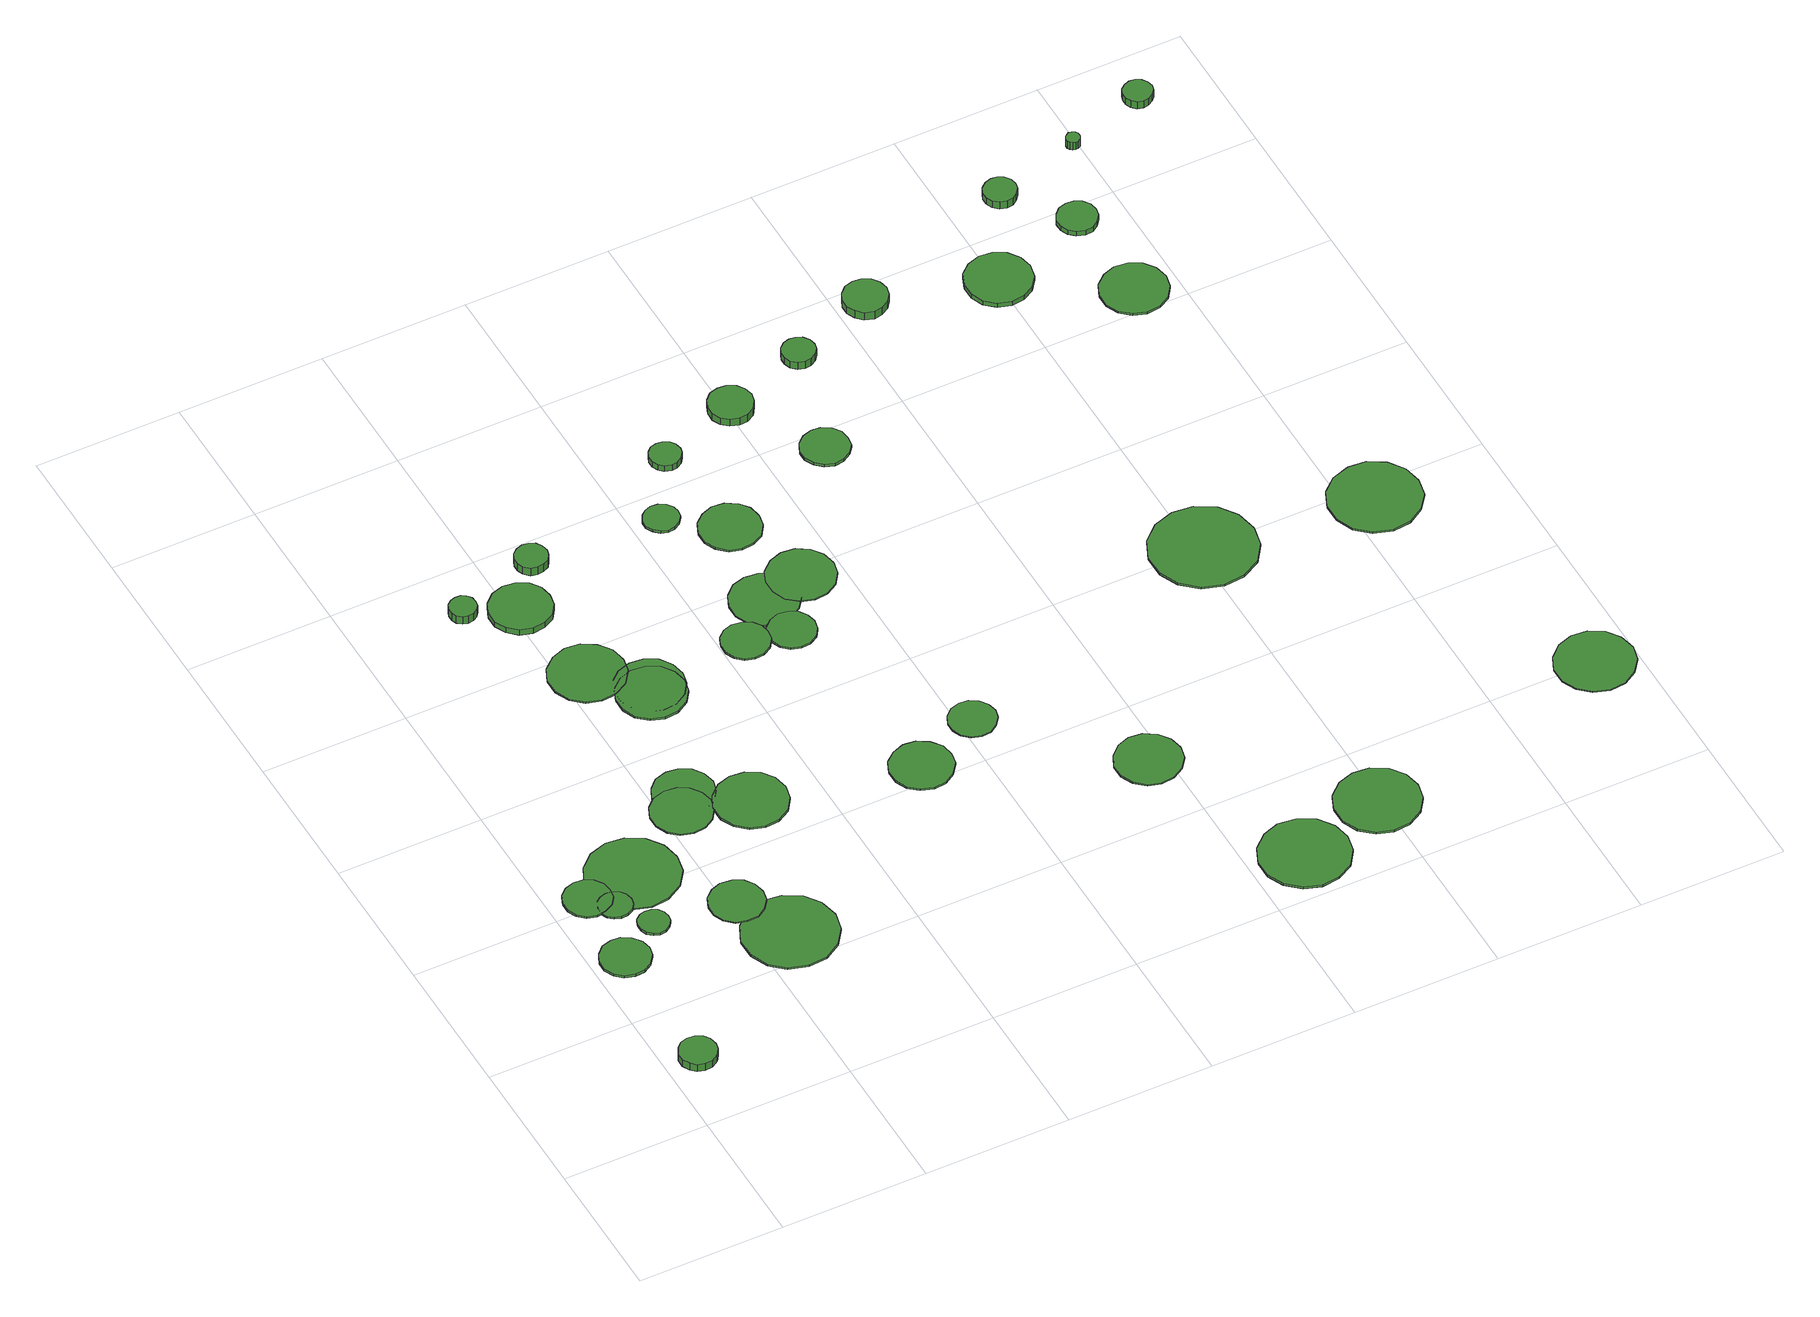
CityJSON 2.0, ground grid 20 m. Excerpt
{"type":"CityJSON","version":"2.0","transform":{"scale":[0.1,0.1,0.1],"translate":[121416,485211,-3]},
"CityObjects":{
"tree1":{"type":"SolitaryVegetationObject","attributes":{"function":"something"},"geometry":[{"type":"MultiSurface","lod":"1","boundaries":[[[0,1,2,3,4,5,6,7,8,9,10,11,12,13,14]],[[15,16,17,18,19,20,21,22,23,24,25,26,27,28,29]],[[0,29,28,1]],[[1,28,27,2]],[[2,27,26,3]],[[3,26,25,4]],[[4,25,24,5]],[[5,24,23,6]],[[6,23,22,7]],[[7,22,21,8]],[[8,21,20,9]],[[9,20,19,10]],[[10,19,18,11]],[[11,18,17,12]],[[12,17,16,13]],[[13,16,15,14]],[[14,15,29,0]]]}]},
"tree2":{"type":"SolitaryVegetationObject","attributes":{"function":"something"},"geometry":[{"type":"MultiSurface","lod":"1","boundaries":[[[30,31,32,33,34,35,36,37,38,39,40,41,42,43,44]],[[45,46,47,48,49,50,51,52,53,54,55,56,57,58,59]],[[30,59,58,31]],[[31,58,57,32]],[[32,57,56,33]],[[33,56,55,34]],[[34,55,54,35]],[[35,54,53,36]],[[36,53,52,37]],[[37,52,51,38]],[[38,51,50,39]],[[39,50,49,40]],[[40,49,48,41]],[[41,48,47,42]],[[42,47,46,43]],[[43,46,45,44]],[[44,45,59,30]]]}]},
"tree3":{"type":"SolitaryVegetationObject","attributes":{"function":"something"},"geometry":[{"type":"MultiSurface","lod":"1","boundaries":[[[60,61,62,63,64,65,66,67,68,69,70,71,72,73,74]],[[75,76,77,78,79,80,81,82,83,84,85,86,87,88,89]],[[60,89,88,61]],[[61,88,87,62]],[[62,87,86,63]],[[63,86,85,64]],[[64,85,84,65]],[[65,84,83,66]],[[66,83,82,67]],[[67,82,81,68]],[[68,81,80,69]],[[69,80,79,70]],[[70,79,78,71]],[[71,78,77,72]],[[72,77,76,73]],[[73,76,75,74]],[[74,75,89,60]]]}]},
"tree4":{"type":"SolitaryVegetationObject","attributes":{"function":"something"},"geometry":[{"type":"MultiSurface","lod":"1","boundaries":[[[90,91,92,93,94,95,96,97,98,99,100,101,102,103,104]],[[105,106,107,108,109,110,111,112,113,114,115,116,117,118,119]],[[90,119,118,91]],[[91,118,117,92]],[[92,117,116,93]],[[93,116,115,94]],[[94,115,114,95]],[[95,114,113,96]],[[96,113,112,97]],[[97,112,111,98]],[[98,111,110,99]],[[99,110,109,100]],[[100,109,108,101]],[[101,108,107,102]],[[102,107,106,103]],[[103,106,105,104]],[[104,105,119,90]]]}]},
"tree5":{"type":"SolitaryVegetationObject","attributes":{"function":"something"},"geometry":[{"type":"MultiSurface","lod":"1","boundaries":[[[120,121,122,123,124,125,126,127,128,129,130,131,132,133,134]],[[135,136,137,138,139,140,141,142,143,144,145,146,147,148,149]],[[120,149,148,121]],[[121,148,147,122]],[[122,147,146,123]],[[123,146,145,124]],[[124,145,144,125]],[[125,144,143,126]],[[126,143,142,127]],[[127,142,141,128]],[[128,141,140,129]],[[129,140,139,130]],[[130,139,138,131]],[[131,138,137,132]],[[132,137,136,133]],[[133,136,135,134]],[[134,135,149,120]]]}]},
"tree6":{"type":"SolitaryVegetationObject","attributes":{"function":"something"},"geometry":[{"type":"MultiSurface","lod":"1","boundaries":[[[150,151,152,153,154,155,156,157,158,159,160,161,162,163,164]],[[165,166,167,168,169,170,171,172,173,174,175,176,177,178,179]],[[150,179,178,151]],[[151,178,177,152]],[[152,177,176,153]],[[153,176,175,154]],[[154,175,174,155]],[[155,174,173,156]],[[156,173,172,157]],[[157,172,171,158]],[[158,171,170,159]],[[159,170,169,160]],[[160,169,168,161]],[[161,168,167,162]],[[162,167,166,163]],[[163,166,165,164]],[[164,165,179,150]]]}]},
"tree7":{"type":"SolitaryVegetationObject","attributes":{"function":"something"},"geometry":[{"type":"MultiSurface","lod":"1","boundaries":[[[180,181,182,183,184,185,186,187,188,189,190,191,192,193,194]],[[195,196,197,198,199,200,201,202,203,204,205,206,207,208,209]],[[180,209,208,181]],[[181,208,207,182]],[[182,207,206,183]],[[183,206,205,184]],[[184,205,204,185]],[[185,204,203,186]],[[186,203,202,187]],[[187,202,201,188]],[[188,201,200,189]],[[189,200,199,190]],[[190,199,198,191]],[[191,198,197,192]],[[192,197,196,193]],[[193,196,195,194]],[[194,195,209,180]]]}]},
"tree8":{"type":"SolitaryVegetationObject","attributes":{"function":"something"},"geometry":[{"type":"MultiSurface","lod":"1","boundaries":[[[210,211,212,213,214,215,216,217,218,219,220,221,222,223,224]],[[225,226,227,228,229,230,231,232,233,234,235,236,237,238,239]],[[210,239,238,211]],[[211,238,237,212]],[[212,237,236,213]],[[213,236,235,214]],[[214,235,234,215]],[[215,234,233,216]],[[216,233,232,217]],[[217,232,231,218]],[[218,231,230,219]],[[219,230,229,220]],[[220,229,228,221]],[[221,228,227,222]],[[222,227,226,223]],[[223,226,225,224]],[[224,225,239,210]]]}]},
"tree9":{"type":"SolitaryVegetationObject","attributes":{"function":"something"},"geometry":[{"type":"MultiSurface","lod":"1","boundaries":[[[240,241,242,243,244,245,246,247,248,249,250,251,252,253,254]],[[255,256,257,258,259,260,261,262,263,264,265,266,267,268,269]],[[240,269,268,241]],[[241,268,267,242]],[[242,267,266,243]],[[243,266,265,244]],[[244,265,264,245]],[[245,264,263,246]],[[246,263,262,247]],[[247,262,261,248]],[[248,261,260,249]],[[249,260,259,250]],[[250,259,258,251]],[[251,258,257,252]],[[252,257,256,253]],[[253,256,255,254]],[[254,255,269,240]]]}]},
"tree10":{"type":"SolitaryVegetationObject","attributes":{"function":"something"},"geometry":[{"type":"MultiSurface","lod":"1","boundaries":[[[270,271,272,273,274,275,276,277,278,279,280,281,282,283,284]],[[285,286,287,288,289,290,291,292,293,294,295,296,297,298,299]],[[270,299,298,271]],[[271,298,297,272]],[[272,297,296,273]],[[273,296,295,274]],[[274,295,294,275]],[[275,294,293,276]],[[276,293,292,277]],[[277,292,291,278]],[[278,291,290,279]],[[279,290,289,280]],[[280,289,288,281]],[[281,288,287,282]],[[282,287,286,283]],[[283,286,285,284]],[[284,285,299,270]]]}]},
"tree11":{"type":"SolitaryVegetationObject","attributes":{"function":"something"},"geometry":[{"type":"MultiSurface","lod":"1","boundaries":[[[300,301,302,303,304,305,306,307,308,309,310,311,312,313,314]],[[315,316,317,318,319,320,321,322,323,324,325,326,327,328,329]],[[300,329,328,301]],[[301,328,327,302]],[[302,327,326,303]],[[303,326,325,304]],[[304,325,324,305]],[[305,324,323,306]],[[306,323,322,307]],[[307,322,321,308]],[[308,321,320,309]],[[309,320,319,310]],[[310,319,318,311]],[[311,318,317,312]],[[312,317,316,313]],[[313,316,315,314]],[[314,315,329,300]]]}]},
"tree12":{"type":"SolitaryVegetationObject","attributes":{"function":"something"},"geometry":[{"type":"MultiSurface","lod":"1","boundaries":[[[330,331,332,333,334,335,336,337,338,339,340,341,342,343,344]],[[345,346,347,348,349,350,351,352,353,354,355,356,357,358,359]],[[330,359,358,331]],[[331,358,357,332]],[[332,357,356,333]],[[333,356,355,334]],[[334,355,354,335]],[[335,354,353,336]],[[336,353,352,337]],[[337,352,351,338]],[[338,351,350,339]],[[339,350,349,340]],[[340,349,348,341]],[[341,348,347,342]],[[342,347,346,343]],[[343,346,345,344]],[[344,345,359,330]]]}]},
"tree13":{"type":"SolitaryVegetationObject","attributes":{"function":"something"},"geometry":[{"type":"MultiSurface","lod":"1","boundaries":[[[360,361,362,363,364,365,366,367,368,369,370,371,372,373,374]],[[375,376,377,378,379,380,381,382,383,384,385,386,387,388,389]],[[360,389,388,361]],[[361,388,387,362]],[[362,387,386,363]],[[363,386,385,364]],[[364,385,384,365]],[[365,384,383,366]],[[366,383,382,367]],[[367,382,381,368]],[[368,381,380,369]],[[369,380,379,370]],[[370,379,378,371]],[[371,378,377,372]],[[372,377,376,373]],[[373,376,375,374]],[[374,375,389,360]]]}]},
"tree14":{"type":"SolitaryVegetationObject","attributes":{"function":"something"},"geometry":[{"type":"MultiSurface","lod":"1","boundaries":[[[390,391,392,393,394,395,396,397,398,399,400,401,402,403,404]],[[405,406,407,408,409,410,411,412,413,414,415,416,417,418,419]],[[390,419,418,391]],[[391,418,417,392]],[[392,417,416,393]],[[393,416,415,394]],[[394,415,414,395]],[[395,414,413,396]],[[396,413,412,397]],[[397,412,411,398]],[[398,411,410,399]],[[399,410,409,400]],[[400,409,408,401]],[[401,408,407,402]],[[402,407,406,403]],[[403,406,405,404]],[[404,405,419,390]]]}]},
"tree15":{"type":"SolitaryVegetationObject","attributes":{"function":"something"},"geometry":[{"type":"MultiSurface","lod":"1","boundaries":[[[420,421,422,423,424,425,426,427,428,429,430,431,432,433,434]],[[435,436,437,438,439,440,441,442,443,444,445,446,447,448,449]],[[420,449,448,421]],[[421,448,447,422]],[[422,447,446,423]],[[423,446,445,424]],[[424,445,444,425]],[[425,444,443,426]],[[426,443,442,427]],[[427,442,441,428]],[[428,441,440,429]],[[429,440,439,430]],[[430,439,438,431]],[[431,438,437,432]],[[432,437,436,433]],[[433,436,435,434]],[[434,435,449,420]]]}]},
"tree16":{"type":"SolitaryVegetationObject","attributes":{"function":"something"},"geometry":[{"type":"MultiSurface","lod":"1","boundaries":[[[450,451,452,453,454,455,456,457,458,459,460,461,462,463,464]],[[465,466,467,468,469,470,471,472,473,474,475,476,477,478,479]],[[450,479,478,451]],[[451,478,477,452]],[[452,477,476,453]],[[453,476,475,454]],[[454,475,474,455]],[[455,474,473,456]],[[456,473,472,457]],[[457,472,471,458]],[[458,471,470,459]],[[459,470,469,460]],[[460,469,468,461]],[[461,468,467,462]],[[462,467,466,463]],[[463,466,465,464]],[[464,465,479,450]]]}]},
"tree17":{"type":"SolitaryVegetationObject","attributes":{"function":"something"},"geometry":[{"type":"MultiSurface","lod":"1","boundaries":[[[480,481,482,483,484,485,486,487,488,489,490,491,492,493,494]],[[495,496,497,498,499,500,501,502,503,504,505,506,507,508,509]],[[480,509,508,481]],[[481,508,507,482]],[[482,507,506,483]],[[483,506,505,484]],[[484,505,504,485]],[[485,504,503,486]],[[486,503,502,487]],[[487,502,501,488]],[[488,501,500,489]],[[489,500,499,490]],[[490,499,498,491]],[[491,498,497,492]],[[492,497,496,493]],[[493,496,495,494]],[[494,495,509,480]]]}]},
"tree18":{"type":"SolitaryVegetationObject","attributes":{"function":"something"},"geometry":[{"type":"MultiSurface","lod":"1","boundaries":[[[510,511,512,513,514,515,516,517,518,519,520,521,522,523,524]],[[525,526,527,528,529,530,531,532,533,534,535,536,537,538,539]],[[510,539,538,511]],[[511,538,537,512]],[[512,537,536,513]],[[513,536,535,514]],[[514,535,534,515]],[[515,534,533,516]],[[516,533,532,517]],[[517,532,531,518]],[[518,531,530,519]],[[519,530,529,520]],[[520,529,528,521]],[[521,528,527,522]],[[522,527,526,523]],[[523,526,525,524]],[[524,525,539,510]]]}]},
"tree19":{"type":"SolitaryVegetationObject","attributes":{"function":"something"},"geometry":[{"type":"MultiSurface","lod":"1","boundaries":[[[540,541,542,543,544,545,546,547,548,549,550,551,552,553,554]],[[555,556,557,558,559,560,561,562,563,564,565,566,567,568,569]],[[540,569,568,541]],[[541,568,567,542]],[[542,567,566,543]],[[543,566,565,544]],[[544,565,564,545]],[[545,564,563,546]],[[546,563,562,547]],[[547,562,561,548]],[[548,561,560,549]],[[549,560,559,550]],[[550,559,558,551]],[[551,558,557,552]],[[552,557,556,553]],[[553,556,555,554]],[[554,555,569,540]]]}]},
"tree20":{"type":"SolitaryVegetationObject","attributes":{"function":"something"},"geometry":[{"type":"MultiSurface","lod":"1","boundaries":[[[570,571,572,573,574,575,576,577,578,579,580,581,582,583,584]],[[585,586,587,588,589,590,591,592,593,594,595,596,597,598,599]],[[570,599,598,571]],[[571,598,597,572]],[[572,597,596,573]],[[573,596,595,574]],[[574,595,594,575]],[[575,594,593,576]],[[576,593,592,577]],[[577,592,591,578]],[[578,591,590,579]],[[579,590,589,580]],[[580,589,588,581]],[[581,588,587,582]],[[582,587,586,583]],[[583,586,585,584]],[[584,585,599,570]]]}]},
"tree21":{"type":"SolitaryVegetationObject","attributes":{"function":"something"},"geometry":[{"type":"MultiSurface","lod":"1","boundaries":[[[600,601,602,603,604,605,606,607,608,609,610,611,612,613,614]],[[615,616,617,618,619,620,621,622,623,624,625,626,627,628,629]],[[600,629,628,601]],[[601,628,627,602]],[[602,627,626,603]],[[603,626,625,604]],[[604,625,624,605]],[[605,624,623,606]],[[606,623,622,607]],[[607,622,621,608]],[[608,621,620,609]],[[609,620,619,610]],[[610,619,618,611]],[[611,618,617,612]],[[612,617,616,613]],[[613,616,615,614]],[[614,615,629,600]]]}]},
"tree22":{"type":"SolitaryVegetationObject","attributes":{"function":"something"},"geometry":[{"type":"MultiSurface","lod":"1","boundaries":[[[630,631,632,633,634,635,636,637,638,639,640,641,642,643,644]],[[645,646,647,648,649,650,651,652,653,654,655,656,657,658,659]],[[630,659,658,631]],[[631,658,657,632]],[[632,657,656,633]],[[633,656,655,634]],[[634,655,654,635]],[[635,654,653,636]],[[636,653,652,637]],[[637,652,651,638]],[[638,651,650,639]],[[639,650,649,640]],[[640,649,648,641]],[[641,648,647,642]],[[642,647,646,643]],[[643,646,645,644]],[[644,645,659,630]]]}]},
"tree23":{"type":"SolitaryVegetationObject","attributes":{"function":"something"},"geometry":[{"type":"MultiSurface","lod":"1","boundaries":[[[660,661,662,663,664,665,666,667,668,669,670,671,672,673,674]],[[675,676,677,678,679,680,681,682,683,684,685,686,687,688,689]],[[660,689,688,661]],[[661,688,687,662]],[[662,687,686,663]],[[663,686,685,664]],[[664,685,684,665]],[[665,684,683,666]],[[666,683,682,667]],[[667,682,681,668]],[[668,681,680,669]],[[669,680,679,670]],[[670,679,678,671]],[[671,678,677,672]],[[672,677,676,673]],[[673,676,675,674]],[[674,675,689,660]]]}]},
"tree24":{"type":"SolitaryVegetationObject","attributes":{"function":"something"},"geometry":[{"type":"MultiSurface","lod":"1","boundaries":[[[690,691,692,693,694,695,696,697,698,699,700,701,702,703,704]],[[705,706,707,708,709,710,711,712,713,714,715,716,717,718,719]],[[690,719,718,691]],[[691,718,717,692]],[[692,717,716,693]],[[693,716,715,694]],[[694,715,714,695]],[[695,714,713,696]],[[696,713,712,697]],[[697,712,711,698]],[[698,711,710,699]],[[699,710,709,700]],[[700,709,708,701]],[[701,708,707,702]],[[702,707,706,703]],[[703,706,705,704]],[[704,705,719,690]]]}]},
"tree25":{"type":"SolitaryVegetationObject","attributes":{"function":"something"},"geometry":[{"type":"MultiSurface","lod":"1","boundaries":[[[720,721,722,723,724,725,726,727,728,729,730,731,732,733,734]],[[735,736,737,738,739,740,741,742,743,744,745,746,747,748,749]],[[720,749,748,721]],[[721,748,747,722]],[[722,747,746,723]],[[723,746,745,724]],[[724,745,744,725]],[[725,744,743,726]],[[726,743,742,727]],[[727,742,741,728]],[[728,741,740,729]],[[729,740,739,730]],[[730,739,738,731]],[[731,738,737,732]],[[732,737,736,733]],[[733,736,735,734]],[[734,735,749,720]]]}]},
"tree26":{"type":"SolitaryVegetationObject","attributes":{"function":"something"},"geometry":[{"type":"MultiSurface","lod":"1","boundaries":[[[750,751,752,753,754,755,756,757,758,759,760,761,762,763,764]],[[765,766,767,768,769,770,771,772,773,774,775,776,777,778,779]],[[750,779,778,751]],[[751,778,777,752]],[[752,777,776,753]],[[753,776,775,754]],[[754,775,774,755]],[[755,774,773,756]],[[756,773,772,757]],[[757,772,771,758]],[[758,771,770,759]],[[759,770,769,760]],[[760,769,768,761]],[[761,768,767,762]],[[762,767,766,763]],[[763,766,765,764]],[[764,765,779,750]]]}]},
"tree27":{"type":"SolitaryVegetationObject","attributes":{"function":"something"},"geometry":[{"type":"MultiSurface","lod":"1","boundaries":[[[780,781,782,783,784,785,786,787,788,789,790,791,792,793,794]],[[795,796,797,798,799,800,801,802,803,804,805,806,807,808,809]],[[780,809,808,781]],[[781,808,807,782]],[[782,807,806,783]],[[783,806,805,784]],[[784,805,804,785]],[[785,804,803,786]],[[786,803,802,787]],[[787,802,801,788]],[[788,801,800,789]],[[789,800,799,790]],[[790,799,798,791]],[[791,798,797,792]],[[792,797,796,793]],[[793,796,795,794]],[[794,795,809,780]]]}]},
"tree28":{"type":"SolitaryVegetationObject","attributes":{"function":"something"},"geometry":[{"type":"MultiSurface","lod":"1","boundaries":[[[810,811,812,813,814,815,816,817,818,819,820,821,822,823,824]],[[825,826,827,828,829,830,831,832,833,834,835,836,837,838,839]],[[810,839,838,811]],[[811,838,837,812]],[[812,837,836,813]],[[813,836,835,814]],[[814,835,834,815]],[[815,834,833,816]],[[816,833,832,817]],[[817,832,831,818]],[[818,831,830,819]],[[819,830,829,820]],[[820,829,828,821]],[[821,828,827,822]],[[822,827,826,823]],[[823,826,825,824]],[[824,825,839,810]]]}]},
"tree29":{"type":"SolitaryVegetationObject","attributes":{"function":"something"},"geometry":[{"type":"MultiSurface","lod":"1","boundaries":[[[840,841,842,843,844,845,846,847,848,849,850,851,852,853,854]],[[855,856,857,858,859,860,861,862,863,864,865,866,867,868,869]],[[840,869,868,841]],[[841,868,867,842]],[[842,867,866,843]],[[843,866,865,844]],[[844,865,864,845]],[[845,864,863,846]],[[846,863,862,847]],[[847,862,861,848]],[[848,861,860,849]],[[849,860,859,850]],[[850,859,858,851]],[[851,858,857,852]],[[852,857,856,853]],[[853,856,855,854]],[[854,855,869,840]]]}]},
"tree30":{"type":"SolitaryVegetationObject","attributes":{"function":"something"},"geometry":[{"type":"MultiSurface","lod":"1","boundaries":[[[870,871,872,873,874,875,876,877,878,879,880,881,882,883,884]],[[885,886,887,888,889,890,891,892,893,894,895,896,897,898,899]],[[870,899,898,871]],[[871,898,897,872]],[[872,897,896,873]],[[873,896,895,874]],[[874,895,894,875]],[[875,894,893,876]],[[876,893,892,877]],[[877,892,891,878]],[[878,891,890,879]],[[879,890,889,880]],[[880,889,888,881]],[[881,888,887,882]],[[882,887,886,883]],[[883,886,885,884]],[[884,885,899,870]]]}]},
"tree31":{"type":"SolitaryVegetationObject","attributes":{"function":"something"},"geometry":[{"type":"MultiSurface","lod":"1","boundaries":[[[900,901,902,903,904,905,906,907,908,909,910,911,912,913,914]],[[915,916,917,918,919,920,921,922,923,924,925,926,927,928,929]],[[900,929,928,901]],[[901,928,927,902]],[[902,927,926,903]],[[903,926,925,904]],[[904,925,924,905]],[[905,924,923,906]],[[906,923,922,907]],[[907,922,921,908]],[[908,921,920,909]],[[909,920,919,910]],[[910,919,918,911]],[[911,918,917,912]],[[912,917,916,913]],[[913,916,915,914]],[[914,915,929,900]]]}]},
"tree32":{"type":"SolitaryVegetationObject","attributes":{"function":"something"},"geometry":[{"type":"MultiSurface","lod":"1","boundaries":[[[930,931,932,933,934,935,936,937,938,939,940,941,942,943,944]],[[945,946,947,948,949,950,951,952,953,954,955,956,957,958,959]],[[930,959,958,931]],[[931,958,957,932]],[[932,957,956,933]],[[933,956,955,934]],[[934,955,954,935]],[[935,954,953,936]],[[936,953,952,937]],[[937,952,951,938]],[[938,951,950,939]],[[939,950,949,940]],[[940,949,948,941]],[[941,948,947,942]],[[942,947,946,943]],[[943,946,945,944]],[[944,945,959,930]]]}]},
"tree33":{"type":"SolitaryVegetationObject","attributes":{"function":"something"},"geometry":[{"type":"MultiSurface","lod":"1","boundaries":[[[960,961,962,963,964,965,966,967,968,969,970,971,972,973,974]],[[975,976,977,978,979,980,981,982,983,984,985,986,987,988,989]],[[960,989,988,961]],[[961,988,987,962]],[[962,987,986,963]],[[963,986,985,964]],[[964,985,984,965]],[[965,984,983,966]],[[966,983,982,967]],[[967,982,981,968]],[[968,981,980,969]],[[969,980,979,970]],[[970,979,978,971]],[[971,978,977,972]],[[972,977,976,973]],[[973,976,975,974]],[[974,975,989,960]]]}]},
"tree34":{"type":"SolitaryVegetationObject","attributes":{"function":"something"},"geometry":[{"type":"MultiSurface","lod":"1","boundaries":[[[990,991,992,993,994,995,996,997,998,999,1000,1001,1002,1003,1004]],[[1005,1006,1007,1008,1009,1010,1011,1012,1013,1014,1015,1016,1017,1018,1019]],[[990,1019,1018,991]],[[991,1018,1017,992]],[[992,1017,1016,993]],[[993,1016,1015,994]],[[994,1015,1014,995]],[[995,1014,1013,996]],[[996,1013,1012,997]],[[997,1012,1011,998]],[[998,1011,1010,999]],[[999,1010,1009,1000]],[[1000,1009,1008,1001]],[[1001,1008,1007,1002]],[[1002,1007,1006,1003]],[[1003,1006,1005,1004]],[[1004,1005,1019,990]]]}]},
"tree35":{"type":"SolitaryVegetationObject","attributes":{"function":"something"},"geometry":[{"type":"MultiSurface","lod":"1","boundaries":[[[1020,1021,1022,1023,1024,1025,1026,1027,1028,1029,1030,1031,1032,1033,1034]],[[1035,1036,1037,1038,1039,1040,1041,1042,1043,1044,1045,1046,1047,1048,1049]],[[1020,1049,1048,1021]],[[1021,1048,1047,1022]],[[1022,1047,1046,1023]],[[1023,1046,1045,1024]],[[1024,1045,1044,1025]],[[1025,1044,1043,1026]],[[1026,1043,1042,1027]],[[1027,1042,1041,1028]],[[1028,1041,1040,1029]],[[1029,1040,1039,1030]],[[1030,1039,1038,1031]],[[1031,1038,1037,1032]],[[1032,1037,1036,1033]],[[1033,1036,1035,1034]],[[1034,1035,1049,1020]]]}]},
"tree36":{"type":"SolitaryVegetationObject","attributes":{"function":"something"},"geometry":[{"type":"MultiSurface","lod":"1","boundaries":[[[1050,1051,1052,1053,1054,1055,1056,1057,1058,1059,1060,1061,1062,1063,1064]],[[1065,1066,1067,1068,1069,1070,1071,1072,1073,1074,1075,1076,1077,1078,1079]],[[1050,1079,1078,1051]],[[1051,1078,1077,1052]],[[1052,1077,1076,1053]],[[1053,1076,1075,1054]],[[1054,1075,1074,1055]],[[1055,1074,1073,1056]],[[1056,1073,1072,1057]],[[1057,1072,1071,1058]],[[1058,1071,1070,1059]],[[1059,1070,1069,1060]],[[1060,1069,1068,1061]],[[1061,1068,1067,1062]],[[1062,1067,1066,1063]],[[1063,1066,1065,1064]],[[1064,1065,1079,1050]]]}]},
"tree37":{"type":"SolitaryVegetationObject","attributes":{"function":"something"},"geometry":[{"type":"MultiSurface","lod":"1","boundaries":[[[1080,1081,1082,1083,1084,1085,1086,1087,1088,1089,1090,1091,1092,1093,1094]],[[1095,1096,1097,1098,1099,1100,1101,1102,1103,1104,1105,1106,1107,1108,1109]],[[1080,1109,1108,1081]],[[1081,1108,1107,1082]],[[1082,1107,1106,1083]],[[1083,1106,1105,1084]],[[1084,1105,1104,1085]],[[1085,1104,1103,1086]],[[1086,1103,1102,1087]],[[1087,1102,1101,1088]],[[1088,1101,1100,1089]],[[1089,1100,1099,1090]],[[1090,1099,1098,1091]],[[1091,1098,1097,1092]],[[1092,1097,1096,1093]],[[1093,1096,1095,1094]],[[1094,1095,1109,1080]]]}]},
"tree38":{"type":"SolitaryVegetationObject","attributes":{"function":"something"},"geometry":[{"type":"MultiSurface","lod":"1","boundaries":[[[1110,1111,1112,1113,1114,1115,1116,1117,1118,1119,1120,1121,1122,1123,1124]],[[1125,1126,1127,1128,1129,1130,1131,1132,1133,1134,1135,1136,1137,1138,1139]],[[1110,1139,1138,1111]],[[1111,1138,1137,1112]],[[1112,1137,1136,1113]],[[1113,1136,1135,1114]],[[1114,1135,1134,1115]],[[1115,1134,1133,1116]],[[1116,1133,1132,1117]],[[1117,1132,1131,1118]],[[1118,1131,1130,1119]],[[1119,1130,1129,1120]],[[1120,1129,1128,1121]],[[1121,1128,1127,1122]],[[1122,1127,1126,1123]],[[1123,1126,1125,1124]],[[1124,1125,1139,1110]]]}]},
"tree39":{"type":"SolitaryVegetationObject","attributes":{"function":"something"},"geometry":[{"type":"MultiSurface","lod":"1","boundaries":[[[1140,1141,1142,1143,1144,1145,1146,1147,1148,1149,1150,1151,1152,1153,1154]],[[1155,1156,1157,1158,1159,1160,1161,1162,1163,1164,1165,1166,1167,1168,1169]],[[1140,1169,1168,1141]],[[1141,1168,1167,1142]],[[1142,1167,1166,1143]],[[1143,1166,1165,1144]],[[1144,1165,1164,1145]],[[1145,1164,1163,1146]],[[1146,1163,1162,1147]],[[1147,1162,1161,1148]],[[1148,1161,1160,1149]],[[1149,1160,1159,1150]],[[1150,1159,1158,1151]],[[1151,1158,1157,1152]],[[1152,1157,1156,1153]],[[1153,1156,1155,1154]],[[1154,1155,1169,1140]]]}]},
"tree40":{"type":"SolitaryVegetationObject","attributes":{"function":"something"},"geometry":[{"type":"MultiSurface","lod":"1","boundaries":[[[1170,1171,1172,1173,1174,1175,1176,1177,1178,1179,1180,1181,1182,1183,1184]],[[1185,1186,1187,1188,1189,1190,1191,1192,1193,1194,1195,1196,1197,1198,1199]],[[1170,1199,1198,1171]],[[1171,1198,1197,1172]],[[1172,1197,1196,1173]],[[1173,1196,1195,1174]],[[1174,1195,1194,1175]],[[1175,1194,1193,1176]],[[1176,1193,1192,1177]],[[1177,1192,1191,1178]],[[1178,1191,1190,1179]],[[1179,1190,1189,1180]],[[1180,1189,1188,1181]],[[1181,1188,1187,1182]],[[1182,1187,1186,1183]],[[1183,1186,1185,1184]],[[1184,1185,1199,1170]]]}]},
"tree41":{"type":"SolitaryVegetationObject","attributes":{"function":"something"},"geometry":[{"type":"MultiSurface","lod":"1","boundaries":[[[1200,1201,1202,1203,1204,1205,1206,1207,1208,1209,1210,1211,1212,1213,1214]],[[1215,1216,1217,1218,1219,1220,1221,1222,1223,1224,1225,1226,1227,1228,1229]],[[1200,1229,1228,1201]],[[1201,1228,1227,1202]],[[1202,1227,1226,1203]],[[1203,1226,1225,1204]],[[1204,1225,1224,1205]],[[1205,1224,1223,1206]],[[1206,1223,1222,1207]],[[1207,1222,1221,1208]],[[1208,1221,1220,1209]],[[1209,1220,1219,1210]],[[1210,1219,1218,1211]],[[1211,1218,1217,1212]],[[1212,1217,1216,1213]],[[1213,1216,1215,1214]],[[1214,1215,1229,1200]]]}]},
"tree42":{"type":"SolitaryVegetationObject","attributes":{"function":"something"},"geometry":[{"type":"MultiSurface","lod":"1","boundaries":[[[1230,1231,1232,1233,1234,1235,1236,1237,1238,1239,1240,1241,1242,1243,1244]],[[1245,1246,1247,1248,1249,1250,1251,1252,1253,1254,1255,1256,1257,1258,1259]],[[1230,1259,1258,1231]],[[1231,1258,1257,1232]],[[1232,1257,1256,1233]],[[1233,1256,1255,1234]],[[1234,1255,1254,1235]],[[1235,1254,1253,1236]],[[1236,1253,1252,1237]],[[1237,1252,1251,1238]],[[1238,1251,1250,1239]],[[1239,1250,1249,1240]],[[1240,1249,1248,1241]],[[1241,1248,1247,1242]],[[1242,1247,1246,1243]],[[1243,1246,1245,1244]],[[1244,1245,1259,1230]]]}]}
},
"vertices":[
[65,100,34],[63,111,34],[57,119,34],[48,124,34],[37,125,34],[27,122,34],[20,115,34],[15,106,34],[15,95,34],[20,85,34],[27,78,34],[37,75,34],[48,76,34],[57,82,34],[63,90,34],[63,90,22],[57,82,22],[48,76,22],[37,75,22],[27,78,22],[20,85,22],[15,95,22],[15,106,22],[20,115,22],[27,122,22],[37,125,22],[48,124,22],[57,119,22],[63,111,22],[65,100,22],
[74,293,26],[71,306,26],[62,318,26],[50,325,26],[37,326,26],[23,322,26],[13,312,26],[7,300,26],[7,286,26],[13,273,26],[23,264,26],[37,260,26],[50,261,26],[62,268,26],[71,279,26],[71,279,22],[62,268,22],[50,261,22],[37,260,22],[23,264,22],[13,273,22],[7,286,22],[7,300,22],[13,312,22],[23,322,22],[37,326,22],[50,325,22],[62,318,22],[71,306,22],[74,293,22],
[78,405,25],[76,418,25],[68,429,25],[56,436,25],[43,437,25],[30,433,25],[20,424,25],[15,412,25],[15,398,25],[20,386,25],[30,377,25],[43,373,25],[56,375,25],[68,381,25],[76,392,25],[76,392,22],[68,381,22],[56,375,22],[43,373,22],[30,377,22],[20,386,22],[15,398,22],[15,412,22],[20,424,22],[30,433,22],[43,437,22],[56,436,22],[68,429,22],[76,418,22],[78,405,22],
[94,379,25],[92,389,25],[87,396,25],[78,401,25],[69,402,25],[60,399,25],[53,393,25],[49,384,25],[49,375,25],[53,366,25],[60,360,25],[69,357,25],[78,358,25],[87,362,25],[92,370,25],[92,370,22],[87,362,22],[78,358,22],[69,357,22],[60,360,22],[53,366,22],[49,375,22],[49,384,22],[53,393,22],[60,399,22],[69,402,22],[78,401,22],[87,396,22],[92,389,22],[94,379,22],
[121,331,25],[119,340,25],[114,347,25],[107,351,25],[98,352,25],[90,350,25],[83,344,25],[80,336,25],[80,327,25],[83,319,25],[90,313,25],[98,310,25],[107,311,25],[114,316,25],[119,323,25],[119,323,21],[114,316,21],[107,311,21],[98,310,21],[90,313,21],[83,319,21],[80,327,21],[80,336,21],[83,344,21],[90,350,21],[98,352,21],[107,351,21],[114,347,21],[119,340,21],[121,331,21],
[179,419,23],[174,444,23],[159,465,23],[136,478,23],[111,481,23],[86,473,23],[67,456,23],[56,432,23],[56,406,23],[67,383,23],[86,365,23],[111,357,23],[136,360,23],[159,373,23],[174,394,23],[174,394,21],[159,373,21],[136,360,21],[111,357,21],[86,365,21],[67,383,21],[56,406,21],[56,432,21],[67,456,21],[86,473,21],[111,481,21],[136,478,21],[159,465,21],[174,444,21],[179,419,21],
[246,318,21],[243,333,21],[234,346,21],[221,353,21],[205,355,21],[191,350,21],[179,340,21],[173,326,21],[173,311,21],[179,297,21],[191,286,21],[205,282,21],[221,283,21],[234,291,21],[243,303,21],[243,303,19],[234,291,19],[221,283,19],[205,282,19],[191,286,19],[179,297,19],[173,311,19],[173,326,19],[179,340,19],[191,350,19],[205,355,19],[221,353,19],[234,346,19],[243,333,19],[246,318,19],
[310,247,14],[304,273,14],[289,294,14],[266,307,14],[240,310,14],[214,302,14],[195,284,14],[184,260,14],[184,234,14],[195,209,14],[214,192,14],[240,184,14],[266,186,14],[289,200,14],[304,221,14],[304,221,11],[289,200,11],[266,186,11],[240,184,11],[214,192,11],[195,209,11],[184,234,11],[184,260,11],[195,284,11],[214,302,11],[240,310,11],[266,307,11],[289,294,11],[304,273,11],[310,247,11],
[263,489,21],[259,505,21],[249,519,21],[235,527,21],[218,529,21],[201,524,21],[189,513,21],[182,497,21],[182,480,21],[189,464,21],[201,453,21],[218,448,21],[235,450,21],[249,458,21],[259,472,21],[259,472,19],[249,458,19],[235,450,19],[218,448,19],[201,453,19],[189,464,19],[182,480,19],[182,497,19],[189,513,19],[201,524,19],[218,529,19],[235,527,19],[249,519,19],[259,505,19],[263,489,19],
[281,517,20],[277,534,20],[267,548,20],[252,556,20],[236,558,20],[219,553,20],[207,541,20],[200,526,20],[200,509,20],[207,493,20],[219,482,20],[236,477,20],[252,478,20],[267,487,20],[277,501,20],[277,501,18],[267,487,18],[252,478,18],[236,477,18],[219,482,18],[207,493,18],[200,509,18],[200,526,18],[207,541,18],[219,553,18],[236,558,18],[252,556,18],[267,548,18],[277,534,18],[281,517,18],
[159,915,37],[158,923,37],[153,929,37],[147,933,37],[139,933,37],[132,931,37],[126,926,37],[123,919,37],[123,911,37],[126,904,37],[132,899,37],[139,897,37],[147,898,37],[153,902,37],[158,908,37],[158,908,24],[153,902,24],[147,898,24],[139,897,24],[132,899,24],[126,904,24],[123,911,24],[123,919,24],[126,926,24],[132,931,24],[139,933,24],[147,933,24],[153,929,24],[158,923,24],[159,915,24],
[355,465,22],[351,485,22],[339,501,22],[321,511,22],[301,513,22],[282,507,22],[267,493,22],[258,475,22],[258,454,22],[267,436,22],[282,422,22],[301,416,22],[321,418,22],[339,428,22],[351,445,22],[351,445,19],[339,428,19],[321,418,19],[301,416,19],[282,422,19],[267,436,19],[258,454,19],[258,475,19],[267,493,19],[282,507,19],[301,513,19],[321,511,19],[339,501,19],[351,485,19],[355,465,19],
[280,753,23],[276,774,23],[263,791,23],[245,802,23],[224,804,23],[204,797,23],[188,783,23],[179,764,23],[179,743,23],[188,723,23],[204,709,23],[224,703,23],[245,705,23],[263,715,23],[276,733,23],[276,733,21],[263,715,21],[245,705,21],[224,703,21],[204,709,21],[188,723,21],[179,743,21],[179,764,21],[188,783,21],[204,797,21],[224,804,21],[245,802,21],[263,791,21],[276,774,21],[280,753,21],
[248,887,31],[245,904,31],[235,918,31],[220,926,31],[203,928,31],[186,923,31],[173,911,31],[166,896,31],[166,878,31],[173,863,31],[186,851,31],[203,846,31],[220,848,31],[235,856,31],[245,870,31],[245,870,22],[235,856,22],[220,848,22],[203,846,22],[186,851,22],[173,863,22],[166,878,22],[166,896,22],[173,911,22],[186,923,22],[203,928,22],[220,926,22],[235,918,22],[245,904,22],[248,887,22],
[330,686,23],[326,705,23],[315,721,23],[298,730,23],[279,732,23],[261,726,23],[246,713,23],[239,696,23],[239,677,23],[246,659,23],[261,646,23],[279,640,23],[298,642,23],[315,652,23],[326,667,23],[326,667,20],[315,652,20],[298,642,20],[279,640,20],[261,646,20],[246,659,20],[239,677,20],[239,696,20],[246,713,20],[261,726,20],[279,732,20],[298,730,20],[315,721,20],[326,705,20],[330,686,20],
[334,698,23],[330,717,23],[319,733,23],[302,742,23],[283,744,23],[265,738,23],[251,726,23],[243,708,23],[243,689,23],[251,671,23],[265,658,23],[283,652,23],[302,654,23],[319,664,23],[330,680,23],[330,680,21],[319,664,21],[302,654,21],[283,652,21],[265,658,21],[251,671,21],[243,689,21],[243,708,21],[251,726,21],[265,738,21],[283,744,21],[302,742,21],[319,733,21],[330,717,21],[334,698,21],
[279,954,36],[277,963,36],[272,971,36],[264,975,36],[255,976,36],[246,973,36],[239,967,36],[236,959,36],[236,950,36],[239,942,36],[246,935,36],[255,933,36],[264,934,36],[272,938,36],[277,946,36],[277,946,23],[272,938,23],[264,934,23],[255,933,23],[246,935,23],[239,942,23],[236,950,23],[236,959,23],[239,967,23],[246,973,23],[255,976,23],[264,975,23],[272,971,23],[277,963,23],[279,954,23],
[461,712,23],[459,725,23],[451,736,23],[439,742,23],[426,744,23],[413,740,23],[403,731,23],[398,719,23],[398,705,23],[403,693,23],[413,684,23],[426,680,23],[439,681,23],[451,688,23],[459,699,23],[459,699,20],[451,688,20],[439,681,20],[426,680,20],[413,684,20],[403,693,20],[398,705,20],[398,719,20],[403,731,20],[413,740,20],[426,744,20],[439,742,20],[451,736,20],[459,725,20],[461,712,20],
[565,423,18],[562,440,18],[551,454,18],[536,463,18],[519,465,18],[502,459,18],[489,448,18],[482,432,18],[482,414,18],[489,398,18],[502,387,18],[519,381,18],[536,383,18],[551,392,18],[562,406,18],[562,406,15],[551,392,15],[536,383,15],[519,381,15],[502,387,15],[489,398,15],[482,414,15],[482,432,15],[489,448,15],[502,459,15],[519,465,15],[536,463,15],[551,454,15],[562,440,15],[565,423,15],
[521,703,22],[518,716,22],[511,726,22],[499,733,22],[486,735,22],[473,730,22],[463,721,22],[458,709,22],[458,696,22],[463,684,22],[473,675,22],[486,671,22],[499,672,22],[511,679,22],[518,689,22],[518,689,19],[511,679,19],[499,672,19],[486,671,19],[473,675,19],[463,684,19],[458,696,19],[458,709,19],[463,721,19],[473,730,19],[486,735,19],[499,733,19],[511,726,19],[518,716,19],[521,703,19],
[530,766,21],[526,785,21],[515,800,21],[498,809,21],[479,811,21],[461,806,21],[447,793,21],[439,776,21],[439,757,21],[447,739,21],[461,726,21],[479,721,21],[498,723,21],[515,732,21],[526,747,21],[526,747,19],[515,732,19],[498,723,19],[479,721,19],[461,726,19],[447,739,19],[439,757,19],[439,776,19],[447,793,19],[461,806,19],[479,811,19],[498,809,19],[515,800,19],[526,785,19],[530,766,19],
[459,947,26],[457,956,26],[451,964,26],[442,969,26],[432,970,26],[423,967,26],[416,961,26],[411,952,26],[411,942,26],[416,933,26],[423,926,26],[432,923,26],[442,924,26],[451,929,26],[457,937,26],[457,937,22],[451,929,22],[442,924,22],[432,923,22],[423,926,22],[416,933,22],[411,942,22],[411,952,22],[416,961,22],[423,967,22],[432,970,22],[442,969,22],[451,964,22],[457,956,22],[459,947,22],
[647,462,21],[644,475,21],[636,486,21],[625,493,21],[612,494,21],[599,490,21],[589,481,21],[584,469,21],[584,456,21],[589,444,21],[599,435,21],[612,431,21],[625,432,21],[636,439,21],[644,450,21],[644,450,19],[636,439,19],[625,432,19],[612,431,19],[599,435,19],[589,444,19],[584,456,19],[584,469,19],[589,481,19],[599,490,19],[612,494,19],[625,493,19],[636,486,19],[644,475,19],[647,462,19],
[544,894,25],[541,911,25],[531,924,25],[516,933,25],[499,935,25],[483,929,25],[470,918,25],[463,902,25],[463,885,25],[470,870,25],[483,858,25],[499,853,25],[516,855,25],[531,863,25],[541,877,25],[541,877,22],[531,863,22],[516,855,22],[499,853,22],[483,858,22],[470,870,22],[463,885,22],[463,902,22],[470,918,22],[483,929,22],[499,935,22],[516,933,22],[531,924,22],[541,911,22],[544,894,22],
[589,781,22],[585,800,22],[574,815,22],[558,825,22],[539,827,22],[521,821,22],[506,808,22],[499,791,22],[499,772,22],[506,754,22],[521,742,22],[539,736,22],[558,738,22],[574,747,22],[585,763,22],[585,763,20],[574,747,20],[558,738,20],[539,736,20],[521,742,20],[506,754,20],[499,772,20],[499,791,20],[506,808,20],[521,821,20],[539,827,20],[558,825,20],[574,815,20],[585,800,20],[589,781,20],
[509,1036,33],[507,1045,33],[502,1052,33],[494,1056,33],[486,1057,33],[477,1055,33],[471,1049,33],[467,1041,33],[467,1032,33],[471,1024,33],[477,1018,33],[486,1015,33],[494,1016,33],[502,1021,33],[507,1028,33],[507,1028,23],[502,1021,23],[494,1016,23],[486,1015,23],[477,1018,23],[471,1024,23],[467,1032,23],[467,1041,23],[471,1049,23],[477,1055,23],[486,1057,23],[494,1056,23],[502,1052,23],[507,1045,23],[509,1036,23],
[821,301,18],[817,319,18],[806,334,18],[790,344,18],[771,346,18],[754,340,18],[740,327,18],[732,310,18],[732,292,18],[740,275,18],[754,262,18],[771,257,18],[790,259,18],[806,268,18],[817,283,18],[817,283,16],[806,268,16],[790,259,16],[771,257,16],[754,262,16],[740,275,16],[732,292,16],[732,310,16],[740,327,16],[754,340,16],[771,346,16],[790,344,16],[806,334,16],[817,319,16],[821,301,16],
[932,68,17],[927,92,17],[912,113,17],[890,125,17],[865,128,17],[842,120,17],[823,103,17],[813,80,17],[813,55,17],[823,33,17],[842,16,17],[865,8,17],[890,11,17],[912,23,17],[927,44,17],[927,44,14],[912,23,14],[890,11,14],[865,8,14],[842,16,14],[823,33,14],[813,55,14],[813,80,14],[823,103,14],[842,120,14],[865,128,14],[890,125,14],[912,113,14],[927,92,14],[932,68,14],
[630,1076,35],[627,1088,35],[620,1098,35],[609,1104,35],[597,1105,35],[585,1102,35],[576,1093,35],[571,1082,35],[571,1069,35],[576,1058,35],[585,1050,35],[597,1046,35],[609,1047,35],[620,1053,35],[627,1064,35],[627,1064,23],[620,1053,23],[609,1047,23],[597,1046,23],[585,1050,23],[576,1058,23],[571,1069,23],[571,1082,23],[576,1093,23],[585,1102,23],[597,1105,23],[609,1104,23],[620,1098,23],[627,1088,23],[630,1076,23],
[704,962,26],[702,975,26],[694,986,26],[682,993,26],[669,994,26],[656,990,26],[646,981,26],[640,968,26],[640,955,26],[646,943,26],[656,934,26],[669,929,26],[682,931,26],[694,938,26],[702,948,26],[702,948,22],[694,938,22],[682,931,22],[669,929,22],[656,934,22],[646,943,22],[640,955,22],[640,968,22],[646,981,22],[656,990,22],[669,994,22],[682,993,22],[694,986,22],[702,975,22],[704,962,22],
[1051,107,17],[1046,130,17],[1032,149,17],[1011,161,17],[988,163,17],[966,156,17],[948,140,17],[939,119,17],[939,95,17],[948,74,17],[966,58,17],[988,51,17],[1011,53,17],[1032,65,17],[1046,84,17],[1046,84,14],[1032,65,14],[1011,53,14],[988,51,14],[966,58,14],[948,74,14],[939,95,14],[939,119,14],[948,140,14],[966,156,14],[988,163,14],[1011,161,14],[1032,149,14],[1046,130,14],[1051,107,14],
[740,1118,34],[738,1127,34],[732,1135,34],[724,1139,34],[715,1140,34],[706,1137,34],[699,1131,34],[696,1123,34],[696,1114,34],[699,1105,34],[706,1099,34],[715,1096,34],[724,1097,34],[732,1102,34],[738,1109,34],[738,1109,22],[732,1102,22],[724,1097,22],[715,1096,22],[706,1099,22],[699,1105,22],[696,1114,22],[696,1123,22],[699,1131,22],[706,1137,22],[715,1140,22],[724,1139,22],[732,1135,22],[738,1127,22],[740,1118,22],
[864,1162,35],[861,1174,35],[854,1184,35],[843,1190,35],[831,1191,35],[819,1188,35],[810,1179,35],[805,1168,35],[805,1156,35],[810,1145,35],[819,1136,35],[831,1132,35],[843,1134,35],[854,1140,35],[861,1150,35],[861,1150,22],[854,1140,22],[843,1134,22],[831,1132,22],[819,1136,22],[810,1145,22],[805,1156,22],[805,1168,22],[810,1179,22],[819,1188,22],[831,1191,22],[843,1190,22],[854,1184,22],[861,1174,22],[864,1162,22],
[1077,592,22],[1071,621,22],[1054,645,22],[1028,660,22],[999,663,22],[971,654,22],[949,634,22],[937,607,22],[937,577,22],[949,551,22],[971,531,22],[999,522,22],[1028,525,22],[1054,539,22],[1071,563,22],[1071,563,19],[1054,539,19],[1028,525,19],[999,522,19],[971,531,19],[949,551,19],[937,577,19],[937,607,19],[949,634,19],[971,654,19],[999,663,19],[1028,660,19],[1054,645,19],[1071,621,19],[1077,592,19],
[1042,1119,28],[1038,1137,28],[1027,1152,28],[1011,1161,28],[993,1163,28],[975,1157,28],[961,1145,28],[954,1128,28],[954,1109,28],[961,1092,28],[975,1080,28],[993,1074,28],[1011,1076,28],[1027,1085,28],[1038,1100,28],[1038,1100,21],[1027,1085,21],[1011,1076,21],[993,1074,21],[975,1080,21],[961,1092,21],[954,1109,21],[954,1128,21],[961,1145,21],[975,1157,21],[993,1163,21],[1011,1161,21],[1027,1152,21],[1038,1137,21],[1042,1119,21],
[1400,199,12],[1395,221,12],[1382,239,12],[1363,250,12],[1341,252,12],[1320,245,12],[1304,230,12],[1295,210,12],[1295,188,12],[1304,168,12],[1320,154,12],[1341,147,12],[1363,149,12],[1382,160,12],[1395,178,12],[1395,178,10],[1382,160,10],[1363,149,10],[1341,147,10],[1320,154,10],[1304,168,10],[1295,188,10],[1295,210,10],[1304,230,10],[1320,245,10],[1341,252,10],[1363,250,10],[1382,239,10],[1395,221,10],[1400,199,10],
[1300,578,13],[1295,603,13],[1280,624,13],[1258,637,13],[1233,639,13],[1208,631,13],[1189,614,13],[1179,591,13],[1179,566,13],[1189,542,13],[1208,525,13],[1233,517,13],[1258,520,13],[1280,533,13],[1295,553,13],[1295,553,10],[1280,533,10],[1258,520,10],[1233,517,10],[1208,525,10],[1189,542,10],[1179,566,10],[1179,591,10],[1189,614,10],[1208,631,10],[1233,639,10],[1258,637,10],[1280,624,10],[1295,603,10],[1300,578,10],
[1090,1248,34],[1088,1257,34],[1082,1265,34],[1075,1269,34],[1066,1270,34],[1057,1267,34],[1050,1261,34],[1046,1253,34],[1046,1244,34],[1050,1235,34],[1057,1229,34],[1066,1226,34],[1075,1227,34],[1082,1232,34],[1088,1239,34],[1088,1239,22],[1082,1232,22],[1075,1227,22],[1066,1226,22],[1057,1229,22],[1050,1235,22],[1046,1244,22],[1046,1253,22],[1050,1261,22],[1057,1267,22],[1066,1270,22],[1075,1269,22],[1082,1265,22],[1088,1257,22],[1090,1248,22],
[1185,1030,22],[1181,1048,22],[1170,1063,22],[1154,1072,22],[1135,1074,22],[1118,1068,22],[1104,1056,22],[1096,1039,22],[1096,1020,22],[1104,1003,22],[1118,991,22],[1135,985,22],[1154,987,22],[1170,996,22],[1181,1012,22],[1181,1012,19],[1170,996,19],[1154,987,19],[1135,985,19],[1118,991,19],[1104,1003,19],[1096,1020,19],[1096,1039,19],[1104,1056,19],[1118,1068,19],[1135,1074,19],[1154,1072,19],[1170,1063,19],[1181,1048,19],[1185,1030,19],
[1160,1168,28],[1158,1179,28],[1151,1188,28],[1142,1193,28],[1131,1194,28],[1120,1191,28],[1112,1183,28],[1107,1173,28],[1107,1162,28],[1112,1152,28],[1120,1145,28],[1131,1141,28],[1142,1142,28],[1151,1148,28],[1158,1157,28],[1158,1157,20],[1151,1148,20],[1142,1142,20],[1131,1141,20],[1120,1145,20],[1112,1152,20],[1107,1162,20],[1107,1173,20],[1112,1183,20],[1120,1191,20],[1131,1194,20],[1142,1193,20],[1151,1188,20],[1158,1179,20],[1160,1168,20],
[1199,1285,35],[1198,1289,35],[1196,1292,35],[1192,1294,35],[1188,1295,35],[1185,1293,35],[1182,1291,35],[1180,1287,35],[1180,1283,35],[1182,1280,35],[1185,1277,35],[1188,1276,35],[1192,1276,35],[1196,1278,35],[1198,1282,35],[1198,1282,22],[1196,1278,22],[1192,1276,22],[1188,1276,22],[1185,1277,22],[1182,1280,22],[1180,1283,22],[1180,1287,22],[1182,1291,22],[1185,1293,22],[1188,1295,22],[1192,1294,22],[1196,1292,22],[1198,1289,22],[1199,1285,22],
[1319,1321,33],[1317,1329,33],[1312,1336,33],[1305,1340,33],[1297,1341,33],[1289,1338,33],[1283,1333,33],[1280,1325,33],[1280,1317,33],[1283,1310,33],[1289,1304,33],[1297,1302,33],[1305,1303,33],[1312,1307,33],[1317,1313,33],[1317,1313,21],[1312,1307,21],[1305,1303,21],[1297,1302,21],[1289,1304,21],[1283,1310,21],[1280,1317,21],[1280,1325,21],[1283,1333,21],[1289,1338,21],[1297,1341,21],[1305,1340,21],[1312,1336,21],[1317,1329,21],[1319,1321,21]
]}
